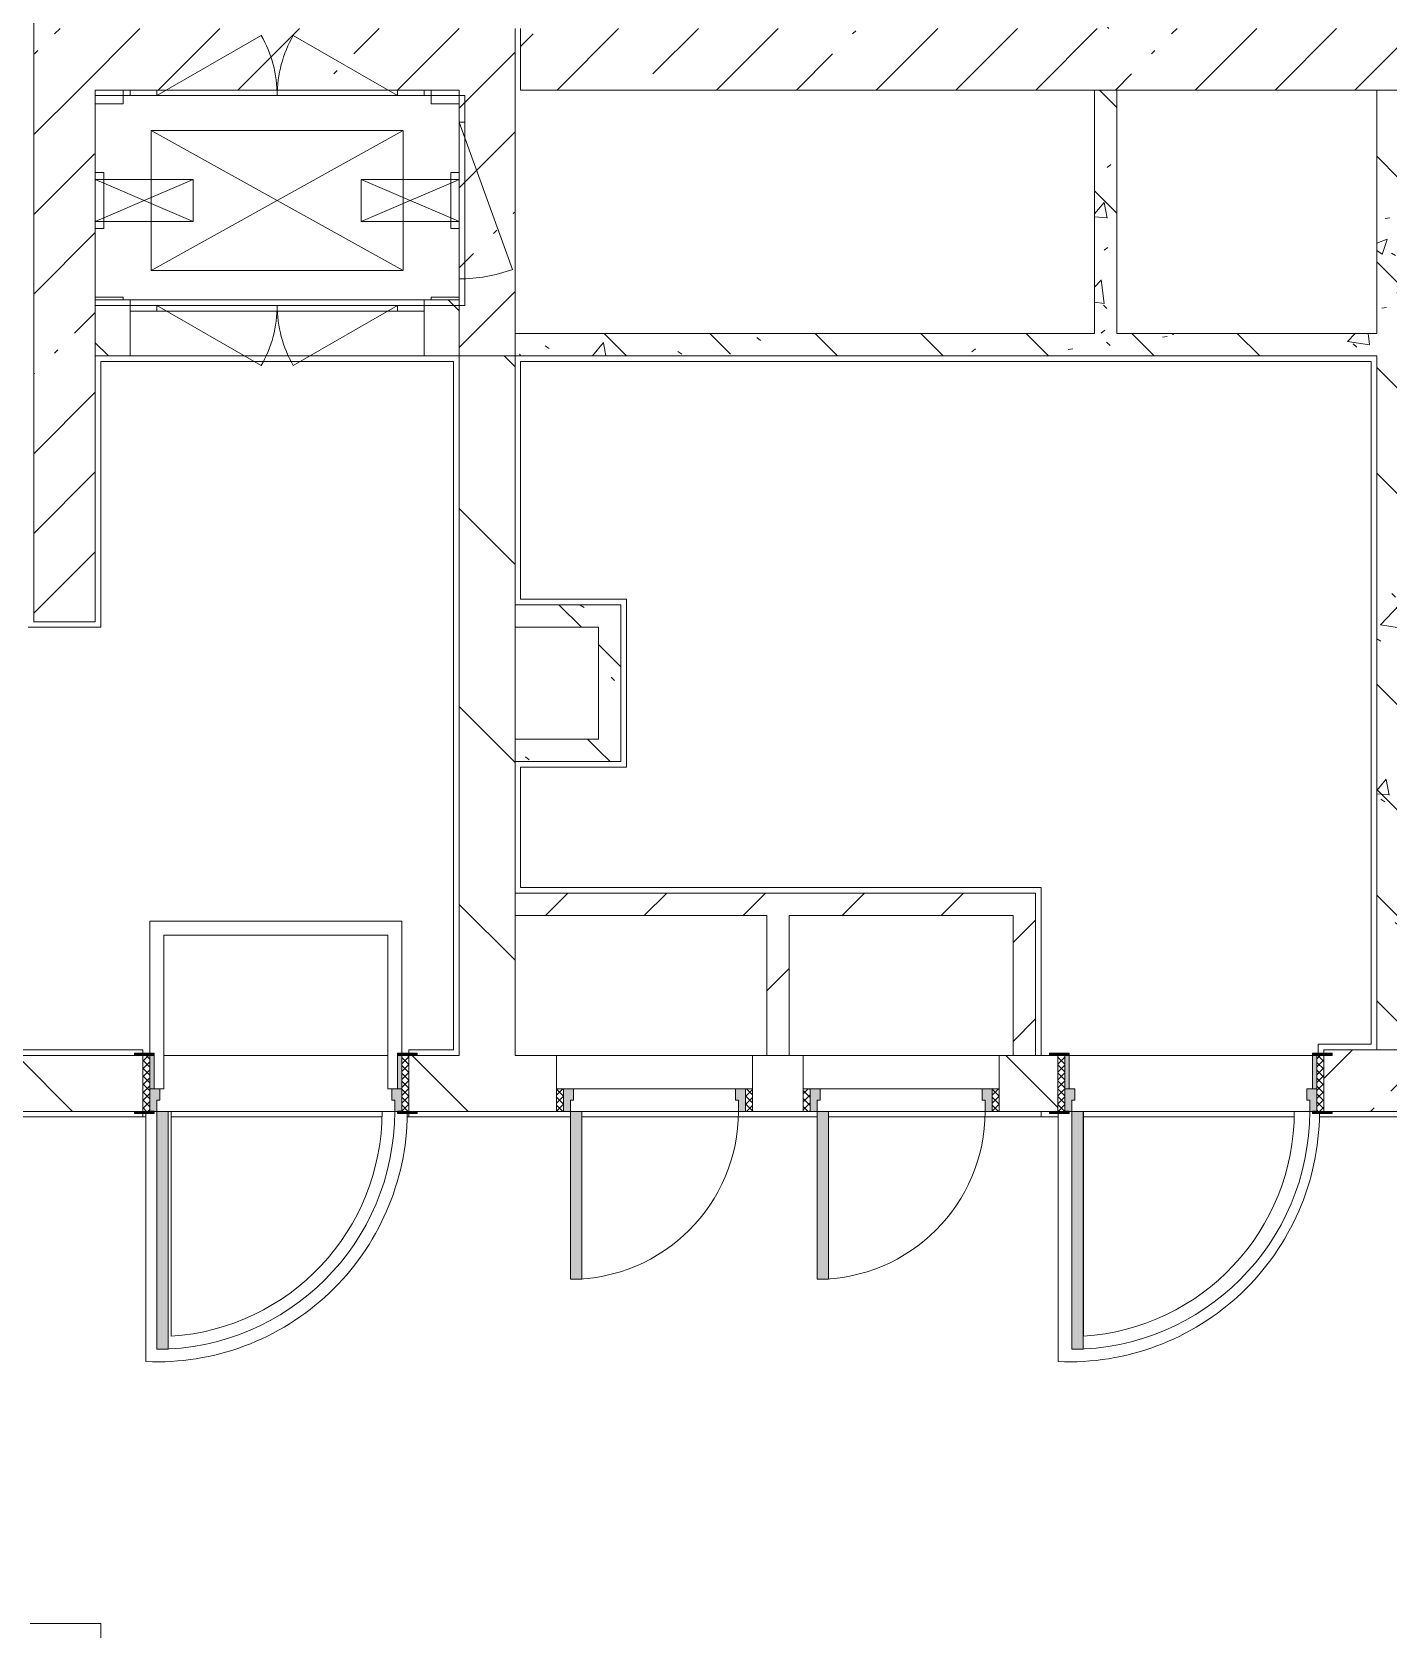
# Model space of a CAD drawing. Header units: millimetres. Extents: x -4196 to 190310, y -8553 to 29000.
# Drawn here: x 144090 to 148936, y 11550 to 17257 of the extents above; entities that cross this region are included whole.
import ezdxf

# ---------------------------------------------------------------- set-up
doc = ezdxf.new("R2010")
doc.units = ezdxf.units.MM
for name, color, linetype, lineweight, true_color in [('A-DOOR-1', 7, 'Continuous', 5, 0xaaaaaa), ('A-DOOR-2', 7, 'Continuous', 5, 0xe2e2e2), ('A-DOOR-FRAM-1', 7, 'Continuous', 5, 0xe2e2e2), ('A-DOOR-FRAM-2', 7, 'Continuous', 5, 0xaaaaaa), ('A-FLOR-1', 7, 'Continuous', 5, 0xaaaaaa), ('I-WALL-5', 7, 'Continuous', 5, 0x787878)]:
    doc.layers.add(name, color=color, linetype=linetype, lineweight=lineweight, true_color=true_color)
for name, color, linetype, lineweight in [('A-GENM-1', 7, 'Continuous', 5), ('A-WALL', 7, 'Continuous', 9), ('I-WALL-3', 7, 'Continuous', 5), ('M-EQPM', 7, 'Continuous', 5)]:
    doc.layers.add(name, color=color, linetype=linetype, lineweight=lineweight)
pattern_1 = [(45, (59346.5, 0), (-285.1231, 285.1231), []), (45, (59631.6, 0), (-285.1231, 285.1231), [504.031, -100.806, 16.764, -84.042])]
pattern_2 = [(135, (59346.5, 0), (-353.5534, -353.5534), [])]
pattern_3 = [(135, (1826.41, 164.685), (-14.14214, -14.14214), []), (225, (1826.41, 164.685), (14.14214, -14.14214), [])]
pattern_4 = [(45, (-296.384, 164.685), (-14.1421, 14.1421), []), (135, (-296.384, 164.685), (-14.1421, -14.1421), [])]
pattern_5 = [(135, (59346.5, 0), (-377.1708, -377.1708), [533.4, -88.9, 17.78, -88.9]), (135, (59346.5, 376.94), (-377.1708, -377.1708), []), (50, (59346.5, 0), (637.6445, -55.7866), [66.675, -733.425]), (355, (59346.5, 0), (-123.3494, 668.699), [53.34, -586.74]), (100.451, (59399.6, -4.65), (514.299, 612.908), [56.665, -623.315]), (46.184, (59346.5, 177.8), (948.7764, -147.15), [100.012, -1100.137]), (96.636, (59425.6, 165.5), (830.909, 865.997), [84.998, -934.973]), (351.184, (59346.5, 177.8), (830.918, 865.988), [80.01, -880.11]), (21, (59435.4, 133.35), (530.6506, -357.9283), [66.675, -733.425]), (326, (59435.4, 133.35), (216.308, 644.6585), [53.34, -586.74]), (71.451, (59479.6, 103.5), (746.9596, 286.7243), [56.665, -623.315]), (37.5, (59346.5, 0), (10.81053, 295.9426), [16.764, -562.864, 16.764, -578.866, -588.962]), (37.5, (59346.5, 0), (10.81053, 295.9426), [-1175.258, 16.764, -572.198]), (7.5, (59346.5, 0), (233.8692, 350.6318), [16.764, -322.834, 16.764, -549.529, -224.472]), (7.5, (59346.5, 0), (233.8692, 350.6318), [-905.891, 16.764, -207.708]), (327.5, (59148.24, 0), (474.5678, -20.0513), [16.764, -205.486, 16.764, -676.656, -920.115]), (327.5, (59148.24, 0), (474.5678, -20.0513), [-915.67, 16.764, -903.351]), (317.5, (59059.34, 0), (518.4522, 88.9934), [16.764, -272.161, 16.764, -443.738, -653.415]), (317.5, (59059.34, 0), (518.4522, 88.9934), [-749.427, 16.764, -636.651])]
pattern_6 = [(45, (59346.5, 0), (-176.7767, 176.7767), [])]
pattern_7 = [(135, (1951.41, 164.685), (-14.14214, -14.14214), []), (225, (1951.41, 164.685), (14.14214, -14.14214), [])]
pattern_8 = [(45, (-171.384, 164.685), (-14.1421, 14.1421), []), (135, (-171.384, 164.685), (-14.1421, -14.1421), [])]

# ---------------------------------------------------------------- blocks, each defined once
blk = doc.blocks.new('110_Дверь_СКБ_1Ст_Внутренняя1 - Д-8 950x2100h_охрана-V81-1_6_1_птичка')
at = {"layer": 'A-DOOR-1'}
h = blk.add_hatch(dxfattribs=at)
h.set_pattern_fill('FP_119', color=256, style=0, pattern_type=2)
h.set_pattern_definition(pattern_3)
h.paths.add_polyline_path([(462.5, 100), (462.5, -100), (487.5, -100), (487.5, 100)])
at = {"layer": 'A-DOOR-2'}
h = blk.add_hatch(color=256, dxfattribs=at)
h.paths.add_polyline_path([(462.5, 100), (437.5, 100), (437.5, 60), (427.5, 60), (427.5, 20), (462.5, 20)])
h.paths.add_polyline_path([(-422.5, 100), (-437.5, 100), (-437.5, 20), (-402.5, 20.4), (-402.5, 60), (-412.5, 60), (-412.5, 100)])
at = {"layer": 'A-DOOR-FRAM-1'}
for points in [[(397.5, 950), (397.5, 100), (437.5, 100), (437.5, 950)], [(-422.5, 108), (-492.5, 108), (-492.5, 100), (-422.5, 100)], [(517.5, 108), (447.5, 108), (447.5, 100), (517.5, 100)], [(-437.5, 20), (-437.5, -100), (-422.5, -100), (-422.5, 20)], [(447.5, 20), (447.5, -100), (462.5, -100), (462.5, 20)], [(-492.5, -100), (-492.5, -108), (-422.5, -108), (-422.5, -100), (-462.5, -100)], [(487.5, -100), (447.5, -100), (447.5, -108), (517.5, -108), (517.5, -100), (490.5, -100)]]:
    blk.add_hatch(color=256, dxfattribs=at).paths.add_polyline_path(points)
at = {"layer": 'A-DOOR-FRAM-2'}
h = blk.add_hatch(dxfattribs=at)
h.set_pattern_fill('FP_120', color=256, style=0, pattern_type=2)
h.set_pattern_definition(pattern_4)
h.paths.add_polyline_path([(-462.5, 100), (-462.5, -100), (-437.5, -100), (-437.5, 100)])
at = {"layer": 'A-DOOR-1'}
for p, q in [((437.5, 950), (397.5, 950)), ((397.5, 950), (397.5, 100)), ((437.5, 100), (437.5, 950)), ((397.5, 100), (437.5, 100))]:
    blk.add_line(p, q, dxfattribs=at)
blk.add_arc((437.5, 100), 850, 90, 180, dxfattribs=at)
at = {"layer": 'A-DOOR-FRAM-2'}
for p, q in [((-422.5, 108), (-492.5, 108)), ((-492.5, 108), (-492.5, 100)), ((-492.5, 100), (-422.5, 100)), ((-437.5, 100), (-462.5, 100)), ((-462.5, 100), (-462.5, -100)), ((-412.5, 100), (-437.5, 100)), ((-437.5, 100), (-437.5, 20)), ((-437.5, -100), (-437.5, 100)), ((-422.5, 100), (-437.5, 100)), ((-437.5, 100), (-437.5, 99)), ((-437.5, 99), (-422.5, 99)), ((-422.5, 100), (-422.5, 108)), ((-422.5, 99), (-422.5, 100)), ((-412.5, 60), (-412.5, 100)), ((-402.5, 60), (-412.5, 60)), ((-402.5, 20), (-402.5, 60)), ((437.5, 60), (427.5, 60)), ((427.5, 60), (427.5, 20)), ((437.5, 100), (437.5, 60)), ((462.5, 100), (437.5, 100)), ((517.5, 108), (447.5, 108)), ((447.5, 108), (447.5, 100)), ((462.5, 100), (447.5, 100)), ((447.5, 100), (447.5, 99)), ((447.5, 100), (517.5, 100)), ((447.5, 99), (462.5, 99)), ((462.5, 20), (462.5, 100)), ((487.5, 100), (462.5, 100)), ((462.5, 100), (462.5, -100)), ((462.5, 99), (462.5, 100)), ((487.5, -100), (487.5, 100)), ((517.5, 100), (517.5, 108)), ((-437.5, 20), (-402.5, 20)), ((-422.5, 20), (-437.5, 20)), ((-437.5, 20), (-437.5, -100)), ((-422.5, -100), (-422.5, 20)), ((427.5, 20), (462.5, 20)), ((462.5, 20), (447.5, 20)), ((447.5, 20), (447.5, -100)), ((462.5, -100), (462.5, 20)), ((-422.5, -100), (-492.5, -100)), ((-492.5, -100), (-492.5, -108)), ((-492.5, -108), (-422.5, -108)), ((-462.5, -100), (-437.5, -100)), ((-437.5, -100), (-422.5, -100)), ((-422.5, -108), (-422.5, -100)), ((447.5, -100), (462.5, -100)), ((517.5, -100), (447.5, -100)), ((447.5, -100), (447.5, -108)), ((447.5, -108), (517.5, -108)), ((462.5, -100), (487.5, -100)), ((517.5, -108), (517.5, -100))]:
    blk.add_line(p, q, dxfattribs=at)
blk = doc.blocks.new('110_Дверь_СКБ_1Ст_Внутренняя1 - Д-8 950x2100h_охрана-31784688-1_6_1_птичка')
at = {"layer": 'A-DOOR-1'}
h = blk.add_hatch(dxfattribs=at)
h.set_pattern_fill('FP_119', color=256, style=0, pattern_type=2)
h.set_pattern_definition(pattern_3)
h.paths.add_polyline_path([(487.5, 100), (462.5, 100), (462.5, -100), (487.5, -100)])
at = {"layer": 'A-DOOR-2'}
h = blk.add_hatch(color=256, dxfattribs=at)
h.paths.add_polyline_path([(-437.5, 100), (-437.5, 20), (-402.5, 20), (-402.5, 60), (-412.5, 60), (-412.5, 100), (-422.5, 100)])
h.paths.add_polyline_path([(462.5, 100), (437.5, 100), (437.5, 60), (427.5, 60), (427.5, 20), (462.5, 20)])
at = {"layer": 'A-DOOR-FRAM-1'}
for points in [[(397.5, 950), (397.5, 100), (437.5, 100), (437.5, 950)], [(-442.5, 108), (-492.5, 108), (-492.5, 100), (-422.5, 100), (-422.5, 108), (-437.5, 108)], [(467.5, 108), (447.5, 108), (447.5, 100), (517.5, 100), (517.5, 108), (487.5, 108)], [(-437.5, 20), (-437.5, -100), (-422.5, -100), (-422.5, 20)], [(447.5, 20), (447.5, -100), (462.5, -100), (462.5, 20)], [(-462.5, -100), (-492.5, -100), (-492.5, -108), (-422.5, -108), (-422.5, -100), (-437.5, -100)], [(487.5, -100), (447.5, -100), (447.5, -108), (517.5, -108), (517.5, -100)]]:
    blk.add_hatch(color=256, dxfattribs=at).paths.add_polyline_path(points)
at = {"layer": 'A-DOOR-FRAM-2'}
h = blk.add_hatch(dxfattribs=at)
h.set_pattern_fill('FP_120', color=256, style=0, pattern_type=2)
h.set_pattern_definition(pattern_4)
h.paths.add_polyline_path([(-458.5, 100), (-462.5, 100), (-462.5, -100), (-437.5, -100), (-437.5, 100)])
at = {"layer": 'A-DOOR-1'}
for p, q in [((437.5, 950), (397.5, 950)), ((397.5, 950), (397.5, 100)), ((437.5, 100), (437.5, 950)), ((397.5, 100), (437.5, 100))]:
    blk.add_line(p, q, dxfattribs=at)
blk.add_arc((437.5, 100), 850, 90, 180, dxfattribs=at)
at = {"layer": 'A-DOOR-FRAM-2'}
for p, q in [((-422.5, 108), (-492.5, 108)), ((-492.5, 108), (-492.5, 100)), ((-492.5, 100), (-422.5, 100)), ((-437.5, 100), (-462.5, 100)), ((-462.5, 100), (-462.5, -100)), ((-412.5, 100), (-437.5, 100)), ((-437.5, 100), (-437.5, 20)), ((-437.5, -100), (-437.5, 100)), ((-422.5, 100), (-437.5, 100)), ((-437.5, 100), (-437.5, 99)), ((-437.5, 99), (-422.5, 99)), ((-422.5, 100), (-422.5, 108)), ((-422.5, 99), (-422.5, 100)), ((-412.5, 60), (-412.5, 100)), ((-402.5, 60), (-412.5, 60)), ((-402.5, 20), (-402.5, 60)), ((437.5, 60), (427.5, 60)), ((427.5, 60), (427.5, 20)), ((437.5, 100), (437.5, 60)), ((462.5, 100), (437.5, 100)), ((517.5, 108), (447.5, 108)), ((447.5, 108), (447.5, 100)), ((462.5, 100), (447.5, 100)), ((447.5, 100), (447.5, 99)), ((447.5, 100), (517.5, 100)), ((447.5, 99), (462.5, 99)), ((462.5, 20), (462.5, 100)), ((487.5, 100), (462.5, 100)), ((462.5, 100), (462.5, -100)), ((462.5, 99), (462.5, 100)), ((487.5, -100), (487.5, 100)), ((517.5, 100), (517.5, 108)), ((-437.5, 20), (-402.5, 20)), ((-422.5, 20), (-437.5, 20)), ((-437.5, 20), (-437.5, -100)), ((-422.5, -100), (-422.5, 20)), ((427.5, 20), (462.5, 20)), ((462.5, 20), (447.5, 20)), ((447.5, 20), (447.5, -100)), ((462.5, -100), (462.5, 20)), ((-422.5, -100), (-492.5, -100)), ((-492.5, -100), (-492.5, -108)), ((-492.5, -108), (-422.5, -108)), ((-462.5, -100), (-437.5, -100)), ((-437.5, -100), (-422.5, -100)), ((-422.5, -108), (-422.5, -100)), ((447.5, -100), (462.5, -100)), ((517.5, -100), (447.5, -100)), ((447.5, -100), (447.5, -108)), ((447.5, -108), (517.5, -108)), ((462.5, -100), (487.5, -100)), ((517.5, -108), (517.5, -100))]:
    blk.add_line(p, q, dxfattribs=at)
blk = doc.blocks.new('160_Подъемник - 160_Подъемник-23521422-1_6_1_птичка')
at = {"layer": 'A-GENM-1'}
for p, q in [((220, 0), (592.4, 215)), ((220, 0), (592.4, 215)), ((220, 0), (592.4, 215)), ((1080, 0), (707.6, 215)), ((1080, 0), (707.6, 215)), ((1080, 0), (707.6, 215)), ((-20, -95), (-20, 0)), ((-20, 0), (0, 0)), ((0, 0), (0, -95)), ((220, 20), (125, 20)), ((125, 20), (125, 0)), ((220, 20), (125, 20)), ((125, 20), (125, 0)), ((220, 20), (125, 20)), ((125, 20), (125, 0)), ((220, 0), (220, 20)), ((1080, 20), (220, 20)), ((220, 20), (1080, 20)), ((220, 0), (220, 20)), ((1080, 20), (220, 20)), ((220, 20), (1080, 20)), ((220, 0), (220, 20)), ((1080, 20), (220, 20)), ((220, 20), (1080, 20)), ((1080, 0), (1080, 20)), ((1080, 20), (1175, 20)), ((1080, 0), (1080, 20)), ((1080, 20), (1175, 20)), ((1080, 0), (1080, 20)), ((1080, 20), (1175, 20)), ((1175, 20), (1175, 0)), ((1175, 20), (1175, 0)), ((1175, 20), (1175, 0)), ((125, 0), (220, 0)), ((125, 0), (220, 0)), ((125, 0), (220, 0)), ((1175, 0), (1080, 0)), ((1175, 0), (1080, 0)), ((1175, 0), (1080, 0)), ((0, -95), (-20, -95)), ((-20, -95), (-20, -655)), ((-20, -655), (-20, -95)), ((0, -655), (-191.5, -128.8)), ((0, -655), (-20, -655)), ((-20, -655), (-20, -750)), ((0, -750), (0, -655)), ((-20, -750), (0, -750)), ((125, -770), (125, -750)), ((125, -750), (220, -750)), ((125, -770), (125, -750)), ((125, -750), (220, -750)), ((125, -770), (125, -750)), ((125, -750), (220, -750)), ((220, -770), (125, -770)), ((220, -770), (125, -770)), ((220, -770), (125, -770)), ((220, -750), (220, -770)), ((220, -750), (592.4, -965)), ((220, -750), (220, -770)), ((220, -750), (592.4, -965)), ((220, -750), (220, -770)), ((220, -750), (592.4, -965)), ((220, -770), (792, -770)), ((1080, -770), (220, -770)), ((220, -770), (1080, -770)), ((1080, -770), (220, -770)), ((220, -770), (1080, -770)), ((1080, -770), (508, -770)), ((1080, -750), (707.6, -965)), ((1080, -750), (707.6, -965)), ((1080, -750), (707.6, -965)), ((1080, -750), (1080, -770)), ((1175, -750), (1080, -750)), ((1080, -750), (1080, -770)), ((1175, -750), (1080, -750)), ((1080, -750), (1080, -770)), ((1175, -750), (1080, -750)), ((1080, -770), (1175, -770)), ((1080, -770), (1175, -770)), ((1080, -770), (1175, -770)), ((1175, -770), (1175, -750)), ((1175, -770), (1175, -750)), ((1175, -770), (1175, -750))]:
    blk.add_line(p, q, dxfattribs=at)
for centre, radius, start, end in [((220, 0), 430, 0, 30), ((220, 0), 430, 0, 30), ((220, 0), 430, 0, 30), ((1080, 0), 430, 150, 180), ((1080, 0), 430, 150, 180), ((1080, 0), 430, 150, 180), ((0, -655), 560, 90, 110), ((220, -750), 430, 330, 0), ((220, -750), 430, 330, 0), ((220, -750), 430, 330, 0), ((1080, -750), 430, 180, 210), ((1080, -750), 430, 180, 210), ((1080, -750), 430, 180, 210)]:
    blk.add_arc(centre, radius, start, end, dxfattribs=at)
at = {"layer": 'M-EQPM'}
for p, q in [((1300, 0), (0, 0)), ((0, 0), (0, -750)), ((1300, -750), (1300, 0)), ((1100, -625), (200, -125)), ((200, -625), (1100, -125)), ((1100, -125), (200, -125)), ((200, -125), (200, -625)), ((1100, -125), (200, -125)), ((200, -125), (200, -625)), ((200, -300), (200, -125)), ((200, -125), (1100, -125)), ((1100, -625), (1100, -125)), ((1100, -625), (1100, -125)), ((1100, -125), (1100, -300)), ((200, -450), (200, -300)), ((1100, -300), (1100, -450)), ((200, -625), (200, -450)), ((1100, -450), (1100, -625)), ((200, -625), (1100, -625)), ((200, -625), (1100, -625)), ((1100, -625), (200, -625)), ((0, -750), (1300, -750))]:
    blk.add_line(p, q, dxfattribs=at)
blk = doc.blocks.new('Закладная деталь приямка - 350_150-20924309-1_6_1_птичка')
at = {"layer": 'M-EQPM'}
for p, q in [((-145, 75), (-175, 75)), ((-175, 75), (-145, 75)), ((-145, 62.1), (-175, 75)), ((25, 75), (-145, 75)), ((-145, 75), (25, 75)), ((25, -10.7), (-145, 62.1)), ((175, 75), (25, 75)), ((25, 75), (175, 75)), ((25, 10.7), (175, 75)), ((175, -75), (175, 75)), ((175, -75), (175, 75)), ((-145, -62.1), (25, 10.7)), ((175, -75), (25, -10.7)), ((-175, -75), (-145, -62.1)), ((-175, -75), (-145, -75)), ((-175, -75), (-145, -75)), ((-145, -75), (25, -75)), ((-145, -75), (25, -75)), ((25, -75), (175, -75)), ((25, -75), (175, -75))]:
    blk.add_line(p, q, dxfattribs=at)
blk = doc.blocks.new('Закладная деталь приямка - 350_150-V133-1_6_1_птичка')
at = {"layer": 'M-EQPM'}
for p, q in [((-25, 75), (-175, 75)), ((-175, 75), (-175, -75)), ((-175, 75), (-175, -75)), ((-175, 75), (-25, 75)), ((-25, 10.7), (-175, 75)), ((145, 75), (-25, 75)), ((-25, 75), (145, 75)), ((-25, -10.7), (145, 62.1)), ((175, 75), (145, 75)), ((145, 75), (175, 75)), ((145, 62.1), (175, 75)), ((145, -62.1), (-25, 10.7)), ((-175, -75), (-25, -10.7)), ((-175, -75), (-25, -75)), ((-175, -75), (-25, -75)), ((-25, -75), (145, -75)), ((-25, -75), (145, -75)), ((175, -75), (145, -62.1)), ((145, -75), (175, -75)), ((145, -75), (175, -75))]:
    blk.add_line(p, q, dxfattribs=at)
blk = doc.blocks.new('Закладная деталь приямка - 150_100-20924311-1_6_1_птичка')
at = {"layer": 'M-EQPM'}
for p, q in [((85070, 16310), (84970, 16310)), ((84970, 16310), (85070, 16310)), ((85070, 16300), (85070, 16310)), ((85070, 16310), (85070, 16300))]:
    blk.add_line(p, q, dxfattribs=at)
blk = doc.blocks.new('Закладная деталь приямка - 150_100-V134-1_6_1_птичка')
at = {"layer": 'M-EQPM'}
for p, q in [((86270, 16310), (86170, 16310)), ((86170, 16310), (86270, 16310)), ((86170, 16310), (86170, 16300)), ((86170, 16310), (86170, 16300))]:
    blk.add_line(p, q, dxfattribs=at)
blk = doc.blocks.new('Закладная деталь приямка - 150_100-V135-1_6_1_птичка')
at = {"layer": 'M-EQPM'}
for p, q in [((86170, 17000), (86170, 17050)), ((86170, 17000), (86170, 17050)), ((86270, 17000), (86170, 17000)), ((86170, 17000), (86270, 17000))]:
    blk.add_line(p, q, dxfattribs=at)
blk = doc.blocks.new('Закладная деталь приямка - 150_100-V136-1_6_1_птичка')
at = {"layer": 'M-EQPM'}
for p, q in [((85070, 17050), (85070, 17000)), ((85070, 17050), (85070, 17000)), ((84970, 17000), (85070, 17000)), ((85070, 17000), (84970, 17000))]:
    blk.add_line(p, q, dxfattribs=at)
blk = doc.blocks.new('Закладная деталь приямка - 200_100-20924312-1_6_1_птичка')
at = {"layer": 'M-EQPM'}
for p, q in [((86240, 16755), (86240, 16555)), ((86240, 16555), (86240, 16755)), ((86270, 16755), (86240, 16755)), ((86240, 16755), (86270, 16755)), ((86240, 16555), (86270, 16555)), ((86240, 16555), (86270, 16555))]:
    blk.add_line(p, q, dxfattribs=at)
blk = doc.blocks.new('Закладная деталь приямка - 200_100-V137-1_6_1_птичка')
at = {"layer": 'M-EQPM'}
for p, q in [((85000, 16755), (84970, 16755)), ((85000, 16755), (84970, 16755)), ((85000, 16555), (85000, 16755)), ((85000, 16755), (85000, 16555)), ((84970, 16555), (85000, 16555)), ((85000, 16555), (84970, 16555))]:
    blk.add_line(p, q, dxfattribs=at)
blk = doc.blocks.new('110_Дверь_СКБ_1Ст - д-18 700x2100h_Технический шкаф ЭОМ и СС-V139-1_6_1_птичка')
at = {"layer": 'A-DOOR-1'}
h = blk.add_hatch(dxfattribs=at)
h.set_pattern_fill('FP_181', color=256, style=0, pattern_type=2)
h.set_pattern_definition(pattern_7)
h.paths.add_polyline_path([(337.5, 100), (337.5, 20), (362.5, 20), (362.5, 100)])
at = {"layer": 'A-DOOR-2'}
h = blk.add_hatch(color=256, dxfattribs=at)
h.paths.add_polyline_path([(322.5, 100), (312.5, 100), (312.5, 60), (302.5, 60), (302.5, 20), (337.5, 20), (337.5, 100)])
h.paths.add_polyline_path([(-297.5, 100), (-312.5, 100), (-312.5, 20), (-277.5, 20), (-277.5, 60), (-287.5, 60), (-287.5, 100)])
at = {"layer": 'A-DOOR-FRAM-1'}
blk.add_hatch(color=256, dxfattribs=at).paths.add_polyline_path([(272.5, 700), (272.5, 100), (312.5, 100), (312.5, 700), (280.9, 700)])
at = {"layer": 'A-DOOR-FRAM-2'}
h = blk.add_hatch(dxfattribs=at)
h.set_pattern_fill('FP_182', color=256, style=0, pattern_type=2)
h.set_pattern_definition(pattern_8)
h.paths.add_polyline_path([(-337.5, 100), (-337.5, 20), (-312.5, 20), (-312.5, 100)])
at = {"layer": 'A-DOOR-1'}
for p, q in [((312.5, 700), (272.5, 700)), ((272.5, 700), (272.5, 100)), ((312.5, 100), (312.5, 700)), ((272.5, 100), (312.5, 100))]:
    blk.add_line(p, q, dxfattribs=at)
blk.add_arc((312.5, 100), 600, 90, 180, dxfattribs=at)
at = {"layer": 'A-DOOR-FRAM-2'}
for p, q in [((-312.5, 100), (-337.5, 100)), ((-337.5, 100), (-337.5, 20)), ((-287.5, 100), (-312.5, 100)), ((-312.5, 100), (-312.5, 20)), ((-312.5, 20), (-312.5, 100)), ((-287.5, 60), (-287.5, 100)), ((-287.5, 100), (272.5, 100)), ((-277.5, 60), (-287.5, 60)), ((-277.5, 20), (-277.5, 60)), ((312.5, 60), (302.5, 60)), ((302.5, 60), (302.5, 20)), ((312.5, 100), (312.5, 60)), ((337.5, 100), (312.5, 100)), ((337.5, 20), (337.5, 100)), ((362.5, 100), (337.5, 100)), ((337.5, 100), (337.5, 20)), ((362.5, 20), (362.5, 100)), ((-337.5, 20), (-312.5, 20)), ((-312.5, 20), (-277.5, 20)), ((302.5, 20), (-277.5, 20)), ((302.5, 20), (337.5, 20)), ((337.5, 20), (362.5, 20))]:
    blk.add_line(p, q, dxfattribs=at)
blk = doc.blocks.new('110_Дверь_СКБ_1Ст - д-18 700x2100h_Технический шкаф ЭОМ и СС-23257539-1_6_1_птичка')
at = {"layer": 'A-DOOR-1'}
h = blk.add_hatch(dxfattribs=at)
h.set_pattern_fill('FP_181', color=256, style=0, pattern_type=2)
h.set_pattern_definition(pattern_7)
h.paths.add_polyline_path([(337.5, 100), (337.5, 20), (362.5, 20), (362.5, 100)])
at = {"layer": 'A-DOOR-2'}
h = blk.add_hatch(color=256, dxfattribs=at)
h.paths.add_polyline_path([(-287.5, 100), (-312.5, 100), (-312.5, 20), (-277.5, 20), (-277.5, 60), (-287.5, 60)])
h.paths.add_polyline_path([(322.5, 100), (312.5, 100), (312.5, 60), (302.5, 60), (302.5, 20), (337.5, 20), (337.5, 100)])
at = {"layer": 'A-DOOR-FRAM-1'}
blk.add_hatch(color=256, dxfattribs=at).paths.add_polyline_path([(312.5, 700), (272.5, 700), (272.5, 100), (312.5, 100), (312.5, 156.2)])
at = {"layer": 'A-DOOR-FRAM-2'}
h = blk.add_hatch(dxfattribs=at)
h.set_pattern_fill('FP_182', color=256, style=0, pattern_type=2)
h.set_pattern_definition(pattern_8)
h.paths.add_polyline_path([(-337.5, 100), (-337.5, 20), (-312.5, 20), (-312.5, 100)])
at = {"layer": 'A-DOOR-1'}
for p, q in [((312.5, 700), (272.5, 700)), ((272.5, 700), (272.5, 100)), ((312.5, 100), (312.5, 700)), ((272.5, 100), (312.5, 100))]:
    blk.add_line(p, q, dxfattribs=at)
blk.add_arc((312.5, 100), 600, 90, 180, dxfattribs=at)
at = {"layer": 'A-DOOR-FRAM-2'}
for p, q in [((-312.5, 100), (-337.5, 100)), ((-337.5, 100), (-337.5, 20)), ((-287.5, 100), (-312.5, 100)), ((-312.5, 100), (-312.5, 20)), ((-312.5, 20), (-312.5, 100)), ((-287.5, 60), (-287.5, 100)), ((-287.5, 100), (272.5, 100)), ((-277.5, 60), (-287.5, 60)), ((-277.5, 20), (-277.5, 60)), ((312.5, 60), (302.5, 60)), ((302.5, 60), (302.5, 20)), ((312.5, 100), (312.5, 60)), ((337.5, 100), (312.5, 100)), ((337.5, 20), (337.5, 100)), ((362.5, 100), (337.5, 100)), ((337.5, 100), (337.5, 20)), ((362.5, 20), (362.5, 100)), ((-337.5, 20), (-312.5, 20)), ((-312.5, 20), (-277.5, 20)), ((302.5, 20), (-277.5, 20)), ((302.5, 20), (337.5, 20)), ((337.5, 20), (362.5, 20))]:
    blk.add_line(p, q, dxfattribs=at)
blk = doc.blocks.new('DOR_Проход в стене_Прямоугольный - 1050x1150 EI30-23344994-1_6_1_птичка')
at = {"layer": 'A-DOOR-1'}
for p, q in [((525, 100), (-525, 100)), ((525, -100), (-525, -100))]:
    blk.add_line(p, q, dxfattribs=at)

msp = doc.modelspace()

# ---------------------------------------------------------------- hatches: boundary and pattern name
at = {"layer": 'I-WALL-3'}
h = msp.add_hatch(dxfattribs=at)
h.set_pattern_fill('FP_97', color=256, style=0, pattern_type=2)
h.set_pattern_definition(pattern_1)
h.paths.add_polyline_path([(144465.2, 17050), (145616.5, 17050), (145616.5, 17270), (144096.5, 17270), (144096.5, 17050), (144386.5, 17050)])
h = msp.add_hatch(dxfattribs=at)
h.set_pattern_fill('FP_97', color=256, style=0, pattern_type=2)
h.set_pattern_definition(pattern_1)
h.paths.add_polyline_path([(145816.5, 16100), (145816.5, 17270), (145616.5, 17270), (145616.5, 16100), (145663.9, 16100)])
h = msp.add_hatch(dxfattribs=at)
h.set_pattern_fill('FP_97', color=256, style=0, pattern_type=2)
h.set_pattern_definition(pattern_1)
h.paths.add_polyline_path([(148896.5, 17050), (152156.5, 17050), (152156.5, 17270), (145836.5, 17270), (145836.5, 17050), (148888.1, 17050)])
h = msp.add_hatch(dxfattribs=at)
h.set_pattern_fill('FP_97', color=256, style=0, pattern_type=2)
h.set_pattern_definition(pattern_1)
h.paths.add_polyline_path([(144144.8, 15150), (144316.5, 15154), (144316.5, 17050), (144096.5, 17050), (144096.5, 15150)])
h = msp.add_hatch(dxfattribs=at)
h.set_pattern_fill('FP_115', color=256, style=0, pattern_type=2)
h.set_pattern_definition(pattern_2)
h.paths.add_polyline_path([(144336.5, 16100), (144441.5, 16100), (144441.5, 16300), (144316.5, 16300), (144316.5, 16100)])
h.paths.add_polyline_path([(145491.5, 16100), (145616.5, 16100), (145616.5, 16300), (145491.5, 16300)])
h = msp.add_hatch(dxfattribs=at)
h.set_pattern_fill('FP_115', color=256, style=0, pattern_type=2)
h.set_pattern_definition(pattern_2)
h.paths.add_polyline_path([(145663.9, 13600), (145816.5, 13600), (145816.5, 16100), (145616.5, 16100), (145616.5, 13600)])
h = msp.add_hatch(dxfattribs=at)
h.set_pattern_fill('FP_114', color=256, style=0, pattern_type=2)
h.set_pattern_definition(pattern_6)
h.paths.add_polyline_path([(146716.5, 14100), (147676.5, 14100), (147676.5, 14180), (145816.5, 14180), (145816.5, 14100), (146593.4, 14100)])
h = msp.add_hatch(dxfattribs=at)
h.set_pattern_fill('FP_114', color=256, style=0, pattern_type=2)
h.set_pattern_definition(pattern_6)
h.paths.add_polyline_path([(146716.5, 13600), (146796.5, 13600), (146796.5, 14100), (146716.5, 14100), (146716.5, 14092.7)])
h = msp.add_hatch(dxfattribs=at)
h.set_pattern_fill('FP_114', color=256, style=0, pattern_type=2)
h.set_pattern_definition(pattern_6)
h.paths.add_polyline_path([(147676.5, 13600), (147676.5, 14100), (147596.5, 14100), (147596.5, 13600)])
h = msp.add_hatch(dxfattribs=at)
h.set_pattern_fill('FP_115', color=256, style=0, pattern_type=2)
h.set_pattern_definition(pattern_2)
h.paths.add_polyline_path([(144456.5, 13400), (144486.5, 13400), (144486.5, 13600), (144046.5, 13600), (144046.5, 13400), (144386.5, 13400)])
h.paths.add_polyline_path([(145436.5, 13400), (145964.9, 13400), (145964.9, 13600), (145436.5, 13600)])
h.paths.add_polyline_path([(147546.5, 13400), (147756.5, 13400), (147756.5, 13600), (147546.5, 13600), (147546.5, 13480)])
h.paths.add_polyline_path([(146846.5, 13400), (146846.5, 13600), (146664.9, 13600), (146664.9, 13400), (146796.5, 13400)])
h = msp.add_hatch(dxfattribs=at)
h.set_pattern_fill('FP_97', color=256, style=0, pattern_type=2)
h.set_pattern_definition(pattern_1)
h.paths.add_polyline_path([(152136.5, 13400), (152156.5, 13400), (152156.5, 13620), (151596.5, 13620), (151596.5, 13400), (151960.6, 13400)])
h.paths.add_polyline_path([(149790.8, 13400), (150646.5, 13400), (150646.5, 13620), (148706.5, 13620), (148706.5, 13608), (148736.5, 13608), (148736.5, 13600), (148706.5, 13600), (148706.5, 13400), (149590.1, 13400)])
at = {"layer": 'I-WALL-5'}
h = msp.add_hatch(dxfattribs=at)
h.set_pattern_fill('FP_127', color=256, style=0, pattern_type=2)
h.set_pattern_definition(pattern_5)
h.paths.add_polyline_path([(147967.5, 16180), (147967.5, 17050), (147887.5, 17050), (147887.5, 16180)])
h.paths.add_polyline_path([(147887.5, 17270), (147967.5, 17270), (147967.5, 19200), (147887.5, 19200), (147887.5, 17290)])
h = msp.add_hatch(dxfattribs=at)
h.set_pattern_fill('FP_127', color=256, style=0, pattern_type=2)
h.set_pattern_definition(pattern_5)
h.paths.add_polyline_path([(148896.5, 13620), (148976.5, 13620), (148976.5, 17050), (148896.5, 17050), (148896.5, 13640)])
h = msp.add_hatch(dxfattribs=at)
h.set_pattern_fill('FP_127', color=256, style=0, pattern_type=2)
h.set_pattern_definition(pattern_5)
h.paths.add_polyline_path([(148876.5, 16100), (148896.5, 16100), (148896.5, 16180), (145816.5, 16180), (145816.5, 16100), (148820.6, 16100)])
h = msp.add_hatch(dxfattribs=at)
h.set_pattern_fill('FP_127', color=256, style=0, pattern_type=2)
h.set_pattern_definition(pattern_5)
h.paths.add_polyline_path([(145836.5, 15130), (146194.9, 15130), (146194.9, 15210), (145816.5, 15210), (145816.5, 15130)])
h = msp.add_hatch(dxfattribs=at)
h.set_pattern_fill('FP_127', color=256, style=0, pattern_type=2)
h.set_pattern_definition(pattern_5)
h.paths.add_polyline_path([(146114.9, 14650), (146194.9, 14650), (146194.9, 15130), (146114.9, 15130), (146114.9, 14730)])
h = msp.add_hatch(dxfattribs=at)
h.set_pattern_fill('FP_127', color=256, style=0, pattern_type=2)
h.set_pattern_definition(pattern_5)
h.paths.add_polyline_path([(145836.5, 14650), (146114.9, 14650), (146114.9, 14730), (145816.5, 14730), (145816.5, 14650)])

# ---------------------------------------------------------------- linework, layer by layer
at = {"layer": 'A-FLOR-1'}
for p, q in [((145596.5, 16080), (144336.5, 16080)), ((144336.5, 16080), (144336.5, 15130)), ((145596.5, 13620), (145596.5, 16080)), ((148876.5, 16080), (145836.5, 16080)), ((145836.5, 16080), (145836.5, 15230)), ((148876.5, 13640), (148876.5, 16080)), ((145836.5, 15230), (146214.9, 15230)), ((146214.9, 15230), (146214.9, 14630)), ((144336.5, 15130), (144077, 15130)), ((146214.9, 14630), (145836.5, 14630)), ((145836.5, 14630), (145836.5, 14200)), ((145836.5, 14200), (147696.5, 14200)), ((147696.5, 14200), (147696.5, 13600)), ((144511.5, 14080), (144511.5, 13608)), ((145411.5, 14080), (144511.5, 14080)), ((145411.5, 13608), (145411.5, 14080)), ((144561.5, 13480), (144561.5, 14030)), ((144561.5, 14030), (145361.5, 14030)), ((145361.5, 14030), (145361.5, 13480)), ((130176.5, 13620), (144486.5, 13620)), ((144486.5, 13620), (144486.5, 13608)), ((145436.5, 13608), (145436.5, 13620)), ((145436.5, 13620), (145596.5, 13620)), ((148686.5, 13640), (148876.5, 13640)), ((148686.5, 13608), (148686.5, 13640)), ((144546.5, 13480), (144561.5, 13480)), ((145361.5, 13480), (145376.5, 13480)), ((144497.5, 13380), (142060.5, 13380)), ((144486.5, 13392), (144486.5, 13380)), ((144497.5, 13392), (144497.5, 12505.8)), ((144587.5, 13400), (144576.5, 13400)), ((144587.5, 12596.6), (144587.5, 13400)), ((144587.5, 13380), (145340.2, 13380)), ((145386.5, 13400), (145341.5, 13400)), ((146014.9, 13380), (145430.3, 13380)), ((145436.5, 13380), (145436.5, 13392)), ((146896.5, 13380), (146054.9, 13380)), ((147757.5, 13380), (146936.5, 13380)), ((147696.5, 13400), (147696.5, 13380)), ((147757.5, 13392), (147757.5, 12505.8)), ((147847.5, 12596.6), (147847.5, 13400)), ((147847.5, 13380), (148600.2, 13380)), ((148656.5, 13400), (148601.5, 13400)), ((150644.6, 13380), (148690.3, 13380)), ((144083.5, 11570), (144336.5, 11570)), ((144336.5, 11570), (144336.5, 10620))]:
    msp.add_line(p, q, dxfattribs=at)
for centre, radius, start, end in [((144536.5, 13400), 895, 267.5053, 359.4867), ((144536.5, 13400), 805, 273.6354, 0), ((147796.5, 13400), 895, 267.5053, 359.4867), ((147796.5, 13400), 805, 273.6354, 0)]:
    msp.add_arc(centre, radius, start, end, dxfattribs=at)
at = {"layer": 'A-WALL'}
for p, q in [((147887.5, 17050), (147967.5, 17050)), ((148976.5, 17050), (148896.5, 17050)), ((144316.5, 16300), (144316.5, 16100)), ((145616.5, 16100), (145616.5, 16300)), ((145816.5, 16100), (145816.5, 16180)), ((145616.5, 16100), (145816.5, 16100)), ((145816.5, 15210), (145816.5, 15130)), ((145816.5, 14730), (145816.5, 14650)), ((145816.5, 14180), (145816.5, 14100)), ((146716.5, 13600), (146796.5, 13600)), ((147596.5, 13600), (147676.5, 13600)), ((148896.5, 13620), (148976.5, 13620))]:
    msp.add_line(p, q, dxfattribs=at)
at = {"layer": 'I-WALL-3'}
for p, q in [((144096.5, 20130), (144096.5, 15150)), ((145816.5, 16180), (145816.5, 17270)), ((145836.5, 17270), (145836.5, 17050)), ((144316.5, 17050), (145616.5, 17050)), ((144316.5, 16300), (144316.5, 17050)), ((145616.5, 17050), (145616.5, 16300)), ((145836.5, 17050), (147887.5, 17050)), ((147887.5, 17050), (147887.5, 16180)), ((147967.5, 17050), (148896.5, 17050)), ((147967.5, 16180), (147967.5, 17050)), ((148896.5, 17050), (148896.5, 16180)), ((144316.5, 16300), (145616.5, 16300)), ((144441.5, 16100), (144441.5, 16300)), ((145491.5, 16300), (145491.5, 16100)), ((147887.5, 16180), (145816.5, 16180)), ((148896.5, 16180), (147967.5, 16180)), ((144316.5, 15150), (144316.5, 16100)), ((145616.5, 16100), (144316.5, 16100)), ((145616.5, 16100), (145616.5, 13600)), ((145816.5, 15210), (145816.5, 16100)), ((145816.5, 16100), (148896.5, 16100)), ((148896.5, 16100), (148896.5, 13620)), ((146194.9, 15210), (145816.5, 15210)), ((146194.9, 14650), (146194.9, 15210)), ((144096.5, 15150), (144316.5, 15150)), ((145816.5, 14730), (145816.5, 15130)), ((145816.5, 15130), (146114.9, 15130)), ((146114.9, 15130), (146114.9, 14730)), ((146114.9, 14730), (145816.5, 14730)), ((145816.5, 14180), (145816.5, 14650)), ((145816.5, 14650), (146194.9, 14650)), ((147676.5, 14180), (145816.5, 14180)), ((147676.5, 13600), (147676.5, 14180)), ((145816.5, 13600), (145816.5, 14100)), ((145816.5, 14100), (146716.5, 14100)), ((146716.5, 14100), (146716.5, 13600)), ((146796.5, 14100), (147596.5, 14100)), ((146796.5, 13600), (146796.5, 14100)), ((147596.5, 14100), (147596.5, 13600)), ((144456.5, 13600), (130156.5, 13600)), ((144561.5, 13600), (145361.5, 13600)), ((145616.5, 13600), (145466.5, 13600)), ((145816.5, 13600), (146716.5, 13600)), ((145964.9, 13480), (145964.9, 13600)), ((146664.9, 13600), (146664.9, 13480)), ((146796.5, 13600), (147596.5, 13600)), ((146846.5, 13480), (146846.5, 13600)), ((147546.5, 13600), (147546.5, 13480)), ((147726.5, 13600), (147676.5, 13600)), ((147796.5, 13600), (148666.5, 13600)), ((148896.5, 13620), (148706.5, 13620)), ((148706.5, 13620), (148706.5, 13608)), ((136626.3, 13400), (144456.5, 13400)), ((145341.5, 13400), (144587.5, 13400)), ((145466.5, 13400), (145964.9, 13400)), ((146664.9, 13400), (146846.5, 13400)), ((147546.5, 13400), (147726.5, 13400)), ((148601.5, 13400), (147847.5, 13400)), ((148736.5, 13400), (150616.5, 13400))]:
    msp.add_line(p, q, dxfattribs=at)

# ---------------------------------------------------------------- block references
at = {"layer": 'A-DOOR-1', "rotation": 180}
for name, p in [('DOR_Проход в стене_Прямоугольный - 1050x1150 EI30-23344994-1_6_1_птичка', (144966.5, 16200)), ('110_Дверь_СКБ_1Ст_Внутренняя1 - Д-8 950x2100h_охрана-V81-1_6_1_птичка', (144974, 13500)), ('110_Дверь_СКБ_1Ст_Внутренняя1 - Д-8 950x2100h_охрана-31784688-1_6_1_птичка', (148244, 13500)), ('110_Дверь_СКБ_1Ст - д-18 700x2100h_Технический шкаф ЭОМ и СС-V139-1_6_1_птичка', (146327.4, 13500)), ('110_Дверь_СКБ_1Ст - д-18 700x2100h_Технический шкаф ЭОМ и СС-23257539-1_6_1_птичка', (147209, 13500))]:
    msp.add_blockref(name, p, dxfattribs=at)
at = {"layer": 'M-EQPM', "rotation": 180}
for name, p in [('160_Подъемник - 160_Подъемник-23521422-1_6_1_птичка', (145616.5, 16280)), ('Закладная деталь приямка - 350_150-V133-1_6_1_птичка', (144491.5, 16655)), ('Закладная деталь приямка - 350_150-20924309-1_6_1_птичка', (145441.5, 16655))]:
    msp.add_blockref(name, p, dxfattribs=at)
at = {"layer": 'M-EQPM'}
for name in ['Закладная деталь приямка - 150_100-V136-1_6_1_птичка', 'Закладная деталь приямка - 150_100-V135-1_6_1_птичка', 'Закладная деталь приямка - 200_100-V137-1_6_1_птичка', 'Закладная деталь приямка - 200_100-20924312-1_6_1_птичка', 'Закладная деталь приямка - 150_100-20924311-1_6_1_птичка', 'Закладная деталь приямка - 150_100-V134-1_6_1_птичка']:
    msp.add_blockref(name, (59346.5, 0), dxfattribs=at)

doc.saveas('drawing.dxf')
